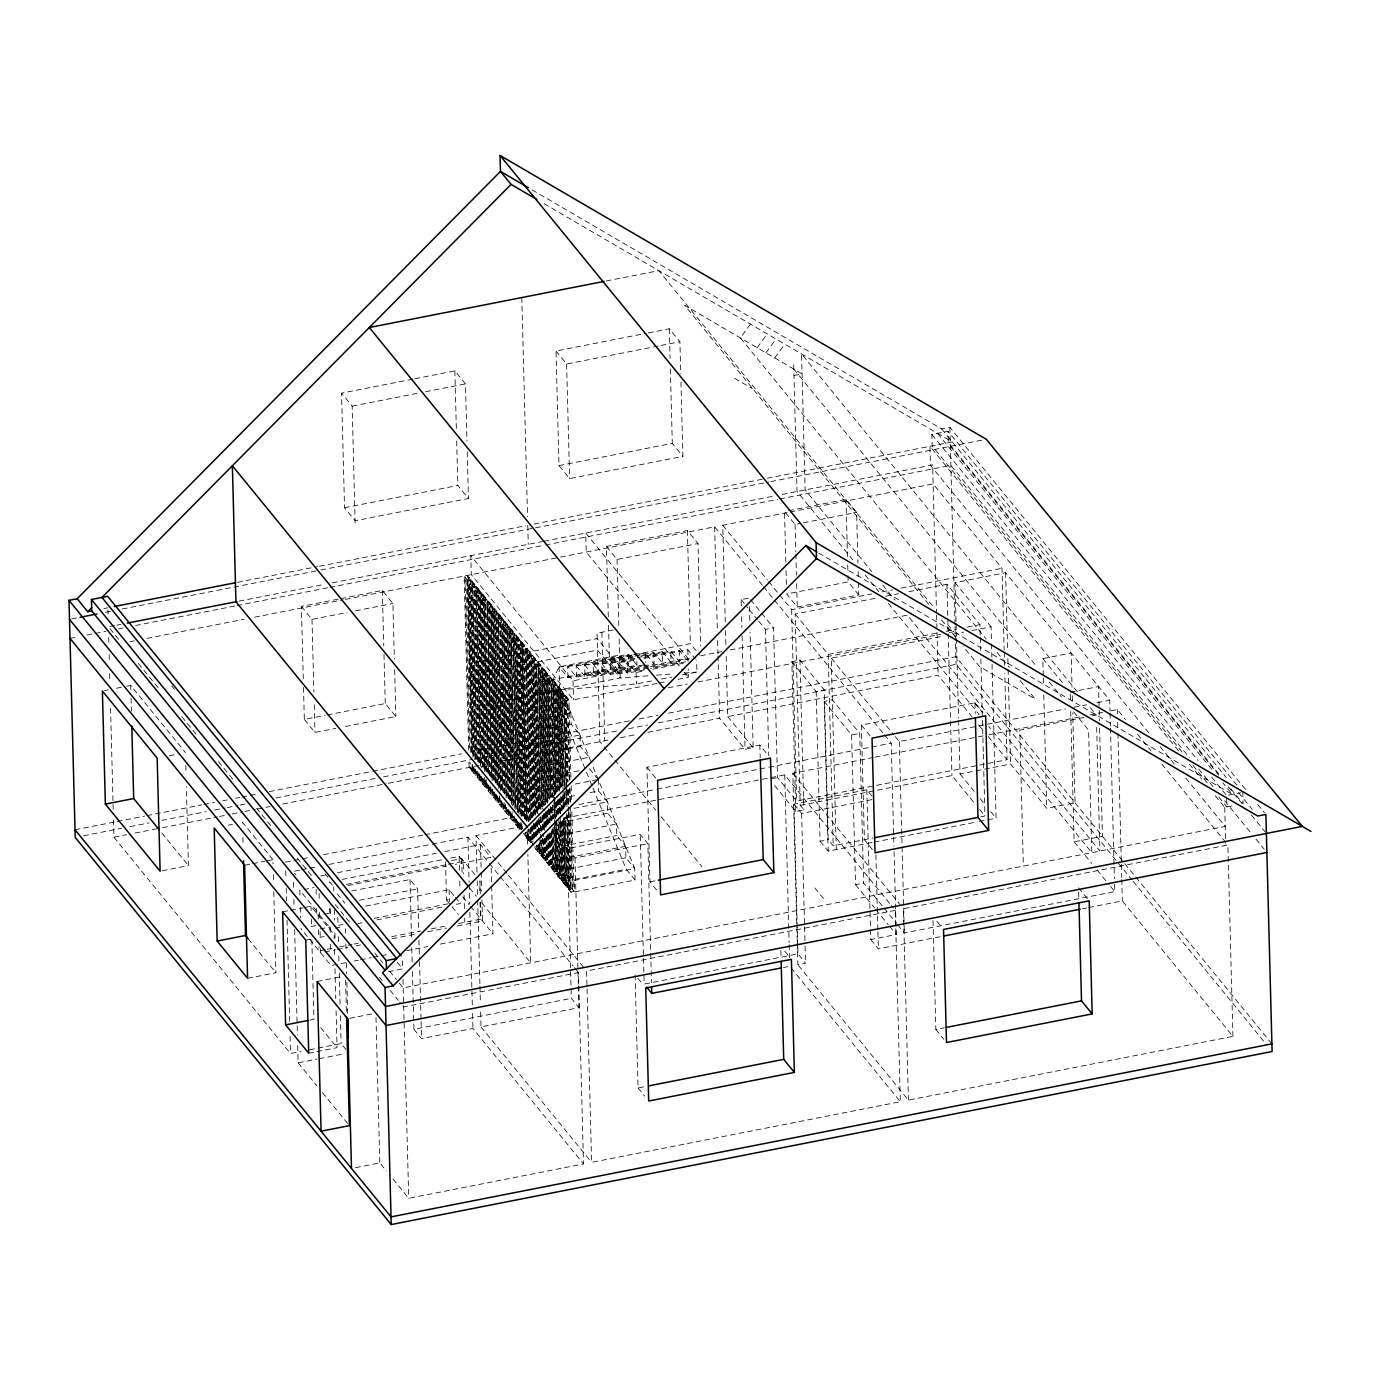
<?xml version="1.0" encoding="UTF-8"?>
<svg xmlns="http://www.w3.org/2000/svg" width="1380" height="1380" viewBox="0 0 1380 1380"><rect width="100%" height="100%" fill="white"/><g stroke="black" fill="none" stroke-linecap="round" stroke-linejoin="round"><path stroke-width="0.75" stroke-dasharray="5 3.75" d="M355.143 523.072L352.159 406.134L341.55 393.145L412.879 379.138M555.795 794.535L552.932 679.633L559.107 666.885L619.637 655.017L628.469 665.833L567.939 677.718L559.107 666.902L627.279 661.658L635.628 660.037M750.444 324.11L740.353 337.859L986.217 639.061M757.172 347.691L767.263 333.943M765.934 352.797L776.026 339.049M774.698 357.92L784.789 344.172M606.13 281.002L658.829 270.653L934.588 608.442M414.983 378.724L454.848 370.892L465.457 383.882L466.957 441.186M680.961 382.088L682.91 456.349L569.612 478.618L559.004 465.612L556.002 351.02L646.22 333.305M648.307 332.89L669.3 328.768L679.909 341.757L680.737 373.583M352.159 406.134L417.209 393.369M425.592 391.713L465.457 383.882M556.002 351.02L566.611 364.01L658.933 345.88M661.02 345.466L679.909 341.757M794 375.481L802.091 373.894L684.721 305.411L929.24 604.923M344.552 507.736L457.85 485.484L468.458 498.491L355.16 520.743L344.552 507.736L341.55 393.145M559.004 465.612L672.302 443.359L682.91 456.349M532.111 189.888L941.66 428.921L949.854 427.3L1245.45 789.412M1182.091 752.048L932.138 445.861L931.845 434.407L948.026 431.233L1237.36 785.668M103.88 608.58L107.933 607.786M237.532 582.326L317.452 566.611M319.556 566.214L525.659 525.711M534.06 524.072L765.038 478.688M767.142 478.274L952.269 441.911L542.461 202.739M71.605 618.947L77.953 617.705M105.415 612.323L110.228 611.375M122.303 608.994L318.763 570.406M320.867 569.992L768.695 482.017M770.799 481.603L986.321 439.271M114.747 625.554L108.434 626.796L119.301 640.113M116.8 625.157L121.078 624.312M239.051 601.145L324.007 584.447M332.407 582.809L542.633 541.512M543.927 541.253L773.783 496.093M782.236 494.437L932.639 464.888L936.52 612.927M70.001 638.388L78.453 636.732M86.888 635.076L93.236 633.834M95.341 633.42L105.915 631.333M118.576 628.849L122.803 628.021M135.482 625.537L234.755 606.027M236.877 605.613L327.698 587.759M329.82 587.345L543.168 545.445M545.273 545.031L777.63 499.388M779.752 498.974L950.855 465.353L1189.232 757.379M303.289 678.908L301.392 606.372L338.738 599.041M340.808 598.627L382.312 590.485L392.921 603.474L394.37 658.95M608.304 616.843L606.458 546.445L687.395 530.541L698.004 543.548L700.678 645.943M788.601 510.669L846.009 499.388L856.618 512.377L857.946 563.161M130.03 641.683L134.257 640.855M146.918 638.371L244.001 619.292M254.558 617.222L343.189 599.8M345.311 599.386L558.469 557.52M560.573 557.106L714.65 526.832L762.191 585.068M725.276 622.018L722.741 525.245L787.963 512.428M790.067 512.014L933.139 483.914L1002.035 568.318L1004.174 650.032M473.236 587.225L476.462 586.604L481.137 765.176M301.392 606.372L312.001 619.379L347.26 612.444M355.574 610.805L392.921 603.474M606.458 546.445L617.084 559.435L698.004 543.548M785.824 562.246L784.495 511.463L795.104 524.469L801.263 523.261M803.315 522.865L856.618 512.377M486.002 602.888L489.245 602.249L493.919 780.839M104.431 690.638L108.468 689.845M116.558 688.241L124.649 686.654M126.684 686.257L130.721 685.463L185.489 752.548M498.784 618.533L502.027 617.895L506.702 796.484M511.566 634.179L514.792 633.558L519.536 814.269M741.302 606.01L741.129 599.593L749.219 598.006M858.774 594.901L848.165 581.894L786.652 593.986L797.261 606.976L858.774 594.901L858.446 582.205M613.238 630.022L597.04 633.196L599.886 741.733L602.611 745.079M524.331 649.842L527.574 649.204L531.973 817.133M768.677 581.515L791.637 609.65L871.591 593.952M882.113 591.882L892.636 589.812M901.054 588.156L1002.035 568.318M774.663 785.6L795.76 811.457L803.867 809.853L800.21 805.385L795.191 614.014L877.387 597.868M885.822 596.212L898.466 593.728M908.989 591.658L946.922 584.206L979.938 624.64L980.214 635.386M956.03 621.328L955.029 582.619L1005.606 572.683L1109.727 700.229L1110.003 710.993M537.113 665.488L540.356 664.85L544.013 805.058M567.629 666.264L628.159 654.361L636.991 665.177L576.461 677.062L567.629 666.264L567.939 677.718M576.461 677.062L576.15 665.609L636.68 653.706M303.514 687.447L304.342 719.446L325.094 715.375M327.163 714.961L385.262 703.541L395.87 716.548L344 726.743M608.528 625.382L609.425 659.519L632.247 655.034M634.334 654.62L690.345 643.615L699.643 654.982M643.425 664.936L584.982 676.407L584.672 664.953L636.853 654.707M638.94 654.293L645.202 653.051L654.034 663.866L643.598 665.919M758.707 621.121L765.469 629.401L773.559 627.814L777.492 777.544L796.657 801.021L874.506 785.738M641.51 666.333L593.504 675.752L593.193 664.298L632.851 656.5M634.938 656.104L653.723 652.412L662.555 663.211L662.245 651.757L637.198 656.673M593.193 664.298L602.025 675.096L601.715 663.642L635.111 657.087M648.117 667.075L610.547 674.458L610.236 662.986L635.283 658.07M637.37 657.656L670.766 651.101L679.598 661.9L650.377 667.644M648.289 668.058L619.068 673.802L618.758 662.331L635.456 659.053M643.805 657.415L679.288 650.446L688.12 661.261L650.549 668.627M643.977 658.398L687.809 649.79L695.382 659.053M169.292 755.723L175.364 754.532M549.895 681.134L553.121 680.513L556.071 793M657.087 683.428L573.511 699.85L471.305 574.632L470.804 555.623L573.028 680.823L641.976 667.282M644.063 666.868L687.93 658.243L585.724 533.042L586.224 552.069L682.979 670.594M700.609 655.759L721.74 651.602M730.193 649.946L907.333 615.152L1099.895 851.029L1096.617 725.673M552.932 684.86L556.175 684.239L558.934 789.602M304.342 719.446L314.951 732.435L335.702 728.364M650.204 666.661L690.587 658.657M618.758 662.331L627.59 673.147L648.462 669.041M627.59 673.147L627.279 661.693L636.111 672.491L644.46 670.852M652.809 669.214L684.118 663.056M559.814 688.706L556.589 689.345L559.228 790.395M538.925 815.804L492.712 702.989L492.401 691.535L619.948 666.471L597.195 638.595L469.649 663.659L501.233 702.334L561.764 690.448L591.399 762.795M562.057 696.038L565.3 695.417L567.542 781.425M562.661 696.797L565.904 696.158L568.129 781.011M559.711 689.827L636.404 683.945L653.102 680.668M661.451 679.029L671.888 676.976M682.324 674.923L696.934 672.06L696.641 660.606M468.665 750.22L464.111 576.047L565.714 700.523L568.94 699.884L570.975 777.285M501.233 702.334L501.527 713.805L562.057 701.903L570.889 712.718L571.182 724.172L579.997 734.988L580.307 746.442L589.122 757.241L528.592 769.143L519.777 758.327L580.307 746.442M659.174 683.014L665.453 681.789M677.977 679.322L688.43 677.269L688.206 668.817M795.191 614.014L828.207 654.448L937.796 632.92M946.214 631.264L956.754 629.194M967.294 627.124L979.938 624.64M795.76 811.457L791.844 661.71L799.934 660.123L824.274 689.931L828.19 839.678L833.21 845.819L873.264 837.953M668.317 687.792L687.326 684.049M697.9 681.979L940.919 634.231M949.371 632.575L953.597 631.747L946.801 623.415M836.263 849.545L831.243 658.174L942.695 636.266M953.218 634.214L963.74 632.144M972.141 630.488L991.064 626.779L991.461 641.821M570.889 712.718L510.341 724.604L501.527 713.805M571.182 724.172L510.652 736.058L519.466 746.873L579.997 734.988M75.003 829.777L115.144 821.894M117.248 821.48L144.71 816.08M146.815 815.666L201.756 804.868M203.861 804.454L214.418 802.384M222.87 800.728L227.096 799.9M235.549 798.227L239.775 797.399M241.88 796.985L248.228 795.743M250.332 795.329L258.785 793.673M269.341 791.602L370.737 771.679M372.841 771.265L461.575 753.825M470.011 752.169L630.557 720.636M639.009 718.98L658.019 715.237M668.576 713.167L955.857 656.725L1124.148 862.862M791.844 661.71L816.184 691.518L824.274 689.931M83.645 835.745L121.682 828.276M130.117 826.62L149.143 822.894M161.805 820.393L206.172 811.682M214.625 810.025L225.181 807.956M227.286 807.542L237.86 805.454M239.965 805.04L246.313 803.798M275.879 797.985L375.153 778.493M383.606 776.819L472.322 759.397M474.444 758.983L620.189 730.348M628.642 728.692L647.651 724.948M658.226 722.879L956.064 664.366L1131.79 879.629M113.488 819.996L113.936 837.212L126.598 834.71M135.05 833.054L160.373 828.086M162.478 827.672L217.35 816.891M219.472 816.477L230.012 814.407M232.133 813.993L242.673 811.906M244.795 811.492L255.352 809.422M257.456 809.008L263.787 807.766M265.892 807.352L270.118 806.524M282.779 804.04L386.193 783.719M388.298 783.305L609.908 739.766M620.465 737.696L637.353 734.384M647.893 732.314L719.653 718.221L745.062 749.323L753.152 747.736L750.116 632.23M726.173 656.414L727.743 716.617L938.141 675.286L971.917 716.668M473.271 767.918L470.028 768.557L469.856 762.105M474.185 769.022L470.942 769.661L470.77 763.209M872.005 842.525L828.173 851.132L824.24 701.402L832.33 699.798L859.723 733.349L863.639 883.079L882.631 906.349M1043.28 675.7L1042.832 658.588L1071.156 653.016L1072.053 687.24M471.857 770.782L475.082 770.144M473.685 773.024L476.911 772.386M475.496 775.25L478.739 774.629M228.356 825.206L232.409 824.395M477.325 777.492L480.568 776.854M479.153 779.735L482.396 779.096M480.982 781.96L484.207 781.322M484.415 777.406L484.518 781.701L481.275 782.339L481.051 773.732M482.81 784.202L486.036 783.564M486.226 779.631L486.347 783.943L483.104 784.565L482.879 775.974M484.622 786.428L487.865 785.807M486.45 788.67L489.693 788.032M578.996 770.764L528.885 780.597L537.717 791.395L560.677 786.893M488.279 790.913L491.522 790.274M490.107 793.138L493.35 792.5M491.936 795.38L495.161 794.742M656.587 889.979L649.946 881.837L646.944 767.245L759.828 745.062L767.815 754.843M872.367 849.494L864.38 839.713L861.379 725.104L975.005 702.8L982.991 712.58M493.747 797.623L496.99 796.985M575.288 784.03L596.16 779.924M495.575 799.848L498.818 799.21M497.542 796.001L497.714 802.453L500.94 801.832L499.733 800.331L496.49 800.969L496.317 794.518M497.404 802.091L500.647 801.452M499.232 804.316L502.475 803.695M824.24 701.402L851.615 734.936L859.723 733.349M1070.207 692.122L1098.532 686.567L1099.429 720.791M162.15 870.78L188.439 865.605L186.369 786.686M501.061 806.558L504.286 805.92M502.889 808.801L506.115 808.163M548.447 800.814L538.01 802.867L544.324 810.577M560.97 798.347L575.581 795.484M590.192 792.62L598.541 790.964L607.373 801.78L607.666 813.234L616.498 824.05L616.791 835.504L625.606 846.32L625.916 857.774L634.731 868.572L635.042 880.043L571.268 892.567L534.819 847.924L538.062 847.286L539.269 848.769L536.044 849.407M504.7 811.026L507.943 810.388M506.529 813.269L509.772 812.63M244.622 865.243L250.694 864.053M252.713 863.656L264.856 861.275M266.875 860.879L272.947 859.688L273.05 863.949M508.358 815.494L511.601 814.873M285.522 862.155L291.853 860.896M293.957 860.482L300.288 859.24M302.41 858.826L310.845 857.17M323.507 854.686L422.711 835.193M424.816 834.779L513.412 817.098M521.899 815.718L536.665 812.803M549.326 810.319L566.214 807.007M578.875 804.523L654.862 789.602M656.966 789.17L766.711 767.625M768.832 767.211L891.239 743.164L893.93 846.371M895.241 736.558L899.329 741.56L1065.55 708.923M1073.968 707.267L1086.578 704.783M1097.1 702.713L1109.727 700.229M512.014 819.979L515.24 819.341M561.453 810.802L546.842 813.665L547.136 825.136M573.977 808.335L607.373 801.78M513.826 822.204L517.069 821.566M515.654 824.447L518.897 823.808M517.483 826.689L520.726 826.051M520.916 822.118L521.019 826.413L517.793 827.051L517.621 820.6M299.443 870.228L293.129 871.47L295.82 874.765M301.547 869.814L307.861 868.572M309.965 868.158L318.401 866.502M328.923 864.432L430.008 844.577M432.113 844.163L467.923 837.125L488.141 861.914M476.963 872.091L476.014 835.538L522.537 826.396M535.216 823.912L552.138 820.582M564.817 818.099L784.737 774.887L889.928 903.745M797.226 941.022L792.827 773.3L872.902 757.568M875.006 757.154L976.16 737.282M978.265 736.868L986.683 735.212M988.805 734.798L1081.506 716.582M1089.941 714.926L1102.585 712.442M1111.021 710.786L1117.334 709.544L1125.425 719.463M771.42 778.751L777.492 777.544M1083.921 717.479L1019.803 730.089L1023.356 866.071M1092.201 715.858L1096.341 715.047L1088.182 705.059M519.311 828.914L522.537 828.276L521.64 827.172L518.397 827.793L518.225 821.341M522.848 828.656L519.605 829.294L519.449 822.842M559.659 822.67L607.666 813.234M523.261 833.761L526.194 832.761M524.78 835.625L528.023 834.986M320.729 875.972L327.043 874.73M337.548 872.678L436.339 853.271M444.757 851.615L480.482 844.595L490.918 857.377L455.176 864.398M525.09 836.004L528.333 835.366L528.161 828.914M526.608 837.867L529.851 837.229M529.92 829L530.144 837.591L526.918 838.229L526.746 831.778M527.522 838.971L530.765 838.35L531.973 839.834L528.747 840.472L528.454 829.725M528.437 840.092L531.68 839.454M552.173 831.312L555.968 835.935L616.498 824.05M342.154 879.405L442.393 859.706M450.76 858.067L459.109 856.428L463.18 861.413L463.507 873.799M530.265 842.335L533.491 841.697M303.911 889.565L314.019 887.582M451.588 860.551L461.714 858.567L476.048 876.145M534.215 847.182L537.458 846.544L536.234 845.043M346.242 884.39L446.482 864.691M448.569 864.294L463.18 861.413M347.984 885.46L446.775 866.054M535.733 849.045L538.976 848.407M537.7 845.198L537.872 851.65L541.098 851.011L539.891 849.528L536.648 850.166L536.544 845.854M537.562 851.27L540.805 850.632M555.968 835.935L556.261 847.389L616.791 835.504M876.611 785.324L1007.055 759.69L1004.795 673.682M539.39 853.513L542.616 852.875M351.762 890.98L410.015 879.543L417.623 888.858L418.744 931.638M542.53 838.195L542.927 853.254L539.684 853.892L539.408 843.128M480.637 1011.868L481.016 1026.91L578.945 1007.676L571.337 998.361L567.422 848.614L640.251 834.314L647.858 843.629L651.498 982.681M797.692 945.3L794 804.109L866.83 789.809L873.178 797.571M541.115 841.076L541.512 856.118L544.755 855.479L543.53 853.996L540.305 854.634L539.787 835.28M541.219 855.755L544.445 855.117M800.21 805.385L951.941 775.577L974.384 803.074M958.617 720.239L960.031 773.99L1010.609 764.054L1046.747 808.318L1075.072 802.763L1072.726 712.925M542.84 839.005L543.341 858.36L546.584 857.722L545.359 856.238L542.116 856.859L541.667 839.661M543.03 857.981L546.273 857.342M544.6 839.092L545.169 860.585L548.395 859.964L547.187 858.464L543.944 859.102L543.272 833.296M282.641 911.818L288.713 910.628M290.731 910.231L302.876 907.85M304.894 907.453L310.966 906.263L334.081 934.588L334.202 938.849M544.859 860.223L548.101 859.585M546.308 837.022L546.998 862.828L550.223 862.19L549.016 860.706L545.773 861.344L545.152 837.677M625.606 846.32L565.076 858.205L556.261 847.389M546.687 862.448L549.93 861.827M359.352 900.312L417.623 888.858M567.422 848.614L575.029 857.946L647.858 843.629M794 804.109L801.608 813.424L874.437 799.124M548.033 834.952L548.809 865.07L552.052 864.432L550.844 862.931L547.601 863.57L546.86 835.625M548.516 864.691L551.741 864.053M549.74 832.899L550.637 867.295L553.88 866.657L552.656 865.174L549.43 865.812L548.585 833.555M550.344 866.933L553.57 866.295M552.155 869.159L555.398 868.52M323.8 914.336L332.149 912.698M365.562 906.125L449.104 889.721L454.089 895.844M554.57 825.895L555.709 868.9L552.466 869.538L551.448 830.829M553.173 828.759L554.294 871.781L557.537 871.142L556.312 869.642L553.07 870.28L552 829.432M553.984 871.401L557.227 870.763M625.916 857.774L565.386 869.659L574.201 880.475L574.511 891.928L565.438 880.82L563.816 818.995M554.76 822.394L556.123 874.006L559.349 873.368L558.141 871.884L554.898 872.522L553.725 827.362M555.812 873.644L559.055 873.005M556.485 820.341L557.951 876.248L561.177 875.61L559.97 874.109L556.727 874.748L555.312 820.997M557.641 875.869L560.884 875.231M558.365 824.723L559.763 878.474L563.005 877.835L561.781 876.352L558.555 876.99L557.192 825.378M310.983 926.584L317.038 925.376M445.516 861.741L446.516 899.95L450.57 899.156M559.469 878.111L562.695 877.473M560.073 822.653L561.591 880.716L564.834 880.078L563.609 878.594L560.384 879.233L558.797 819.013M561.281 880.337L564.524 879.716M319.988 928.981L330.424 926.929M338.773 925.29L342.964 924.479M374.291 918.321L449.466 903.555M565.438 880.82L562.195 881.458L560.504 816.96M635.042 880.043L626.21 869.227L565.679 881.13L547.032 835.607M563.109 882.579L566.352 881.941M574.201 880.475L634.731 868.572L592.158 764.641M335.03 928.102L343.396 926.463M358.007 923.582L362.181 922.772M376.809 919.891L443.636 906.764M456.159 904.314L460.334 903.486L460.23 899.415M567.266 883.062L564.023 883.7L562.333 819.185M564.938 884.822L568.181 884.183M566.766 887.047L570.009 886.409M305.756 940.142L311.828 938.952M319.919 937.365L323.972 936.572M568.595 889.289L571.82 888.651M816.184 691.518L820.1 841.265L828.19 839.678M649.946 881.837L656.225 880.595M980.731 816.839L984.941 816.011L983.319 753.653M325.18 949.733L319.108 950.923L319.004 946.68M327.198 949.337L335.305 947.75M339.48 946.922L352.004 944.455M354.091 944.058L358.265 943.23M391.679 936.658L420.917 930.913M431.371 928.878L448.069 925.583M458.505 923.531L480.964 919.132L480.516 902.158M874.109 842.111L977.161 821.876M979.265 821.462L996.084 818.15L991.909 659.019M324.835 951.959L335.34 949.889M337.445 949.475L347.967 947.422M356.368 945.766L360.577 944.938M392.093 938.745L415.225 934.208M427.835 931.724L446.741 928.016M457.263 925.946L482.483 920.995L481.93 899.777M247.572 978.317L275.897 972.745L273.775 891.687M345.776 962.671L331.062 965.569L300.857 928.567M354.194 961.032L358.386 960.204M360.49 959.79L371.013 957.72M373.1 957.306L379.414 956.064M381.518 955.65L389.919 954.011M406.738 950.699L427.748 946.577M440.375 944.092L492.919 933.777L491.642 884.96M1228.51 795.139L1240.689 792.741M317.159 981.456L341.429 976.695M388.539 971.658L402.701 968.881L402.408 957.409M1215.228 795.743L1224.733 807.386L1232.978 805.765M851.615 734.936L855.548 884.684L863.639 883.079M1070.708 711.373L1074.123 841.869L1102.447 836.297L1099.481 722.93M309.879 1020.131L313.933 1019.337L311.811 938.262M392.955 1178.986L408.721 1198.306L583.516 1163.961L578.496 972.59L403.702 1006.917L399.665 1001.966M895.31 910.352L586.586 971.003L591.606 1162.374L900.329 1101.723L895.31 910.352L891.273 905.384M349.589 1018.319L371.841 1013.955M113.936 837.212L290.524 1053.527L301.064 1051.457M309.5 1049.801L341.102 1043.591L347.45 1051.353M412.43 971.52L413.948 1029.29L571.337 998.361M797.278 943.178L797.847 964.672L805.523 963.171L797.916 953.856L644.167 984.061L640.251 834.314M866.83 789.809L870.763 939.538L896.241 934.536L893.999 848.528M897.552 924.635L904.331 932.949L1114.747 891.618L1114.454 880.854M308.723 1053.216L314.795 1052.026M316.814 1051.629L337.048 1047.644L336.047 1009.246M297.683 1045.643L298.132 1062.841L317.107 1059.116M319.211 1058.702L344.5 1053.734M413.948 1029.29L421.538 1038.605L472.926 1028.497L583.516 1163.961M783.478 967.501L787.652 966.673M870.763 939.538L878.353 948.853L941.453 936.468M1082.386 908.782L1086.595 907.954M1088.699 907.54L1122.337 900.933L1232.927 1036.38L908.42 1100.136L797.847 964.672M635.093 974.901L638.06 1087.975L644.391 1086.733M933.001 920.667L935.847 1029.48L944.299 1027.807M355.54 1167.67L379.811 1162.891L386.383 1170.947M647.945 675.821L620.241 677.942L492.712 702.989L469.959 675.113L597.488 650.066L620.241 677.942L619.085 636.249M656.466 675.165L673.509 673.854M684.152 673.043L696.934 672.06M734.678 378.31L752.204 388.556M818.771 553.052L1232.288 794.397L1222.766 782.736M1257.715 804.437L1264.528 812.768M941.66 428.921L1226.337 777.63M1238.602 792.672L1252.247 809.37M1218.644 773.835L948.319 442.687L948.026 431.233M1230.874 788.808L1243.104 803.781L1242.794 792.327M950.354 446.327L1218.713 775.06M1228.235 786.738L1241.862 803.436M1251.401 815.114L1265.029 831.795M937.503 433.303L1211.899 769.436M931.845 434.407L1198.082 760.553M1211.675 777.199L1226.613 795.501M1198.772 769.057L1215.124 789.084M1224.647 800.762L1250.539 832.468M1255.99 839.144L1264.166 849.149M1192.958 765.365L1207.897 783.668M1218.764 796.985L1226.924 806.955L1226.665 797.416M1178.537 750.823L929.965 446.292L930.448 465.319L1149.16 733.229M1189.405 764.123L1201.635 779.096M1160.028 746.545L1176.329 766.504M1185.834 778.165L1225.233 826.413L403.202 987.89L397.768 981.249M1137.569 734.332L1151.041 750.858M1161.839 764.072L1225.216 841.714M1077.314 691.76L801.556 353.953L805.127 489.935L871.901 571.751M1042.832 658.588L1062.393 682.548M793.828 369.081L1036.984 666.937M1049.197 681.91L1061.427 696.9M1073.657 711.873L1088.596 730.175L1091.804 852.633L988.753 726.38M955.029 582.619L991.064 626.779M997.085 652.361L1009.315 667.351M1020.182 680.65L1035.121 698.97L979.507 666.505L963.206 646.53M941.471 619.913L955.046 636.542M1124.769 863.656L1271.894 1043.867M1133.152 881.303L1266.65 1044.833M882.803 585.103L895.068 600.127M974.677 702.851L982.663 712.632M852.909 559.97L797.036 491.522L793.673 363.113M865.174 575.011L878.801 591.692M888.341 603.388L979.248 714.754M978.679 724.948L982.733 729.899M988.132 736.523L1007.055 759.69M1074.123 841.869L1091.735 863.414M1097.135 870.056L1109.33 884.977M1110.676 886.633L1114.747 891.618M1078.556 887.788L1087.871 899.208M960.031 773.99L974.711 791.982M980.059 798.52L985.406 805.075M990.737 811.613L996.084 818.15M979.662 809.543L984.941 816.011M722.741 525.245L767.315 579.859M831.243 658.174L893.878 734.902M763.554 586.741L773.059 598.385M774.404 600.059L883.079 733.177M884.442 734.833L891.239 743.164M861.379 725.104L870.694 736.523M750.582 599.662L773.559 627.814M741.129 599.593L747.891 607.873M749.254 609.529L757.361 619.465M936.882 921.288L942.212 927.809M792.827 773.3L900.709 905.452M727.743 716.617L753.152 747.736M883.994 908.023L896.189 922.978M684.342 672.267L688.43 677.269M820.1 841.265L828.173 851.132M855.548 884.684L874.541 907.937M875.886 909.61L888.099 924.566M889.462 926.222L896.241 934.536M662.245 651.757L671.077 662.555L670.766 651.101M935.847 1029.48L943.834 1039.261M814.804 887.927L825.464 900.967M609.425 659.519L620.034 672.509M610.236 662.986L619.068 673.802M601.715 663.642L610.547 674.458M584.672 664.953L593.504 675.752M576.15 665.609L584.982 676.407M646.944 767.245L656.259 778.648M784.754 951.182L790.067 957.703M791.102 967.915L900.329 1101.723M552.932 679.616L561.764 690.448L564.368 784.202M568.94 699.884L467.337 575.426L472.012 753.998M603.974 746.753L613.514 758.431M614.876 760.087L655.724 810.146M661.175 816.822L702.041 866.882M589.433 768.712L596.988 777.975M472.357 766.797L475.393 770.523L472.15 771.161L471.995 764.71M484.518 781.701L483.311 780.218L480.068 780.839L479.895 774.387M486.347 783.943L485.122 782.443L481.896 783.081L481.724 776.63M521.019 826.413L519.812 824.93L516.568 825.568L516.396 819.116M528.333 835.366L527.108 833.865L523.865 834.503L531.179 843.456L530.783 828.397M530.144 837.591L528.937 836.108L525.694 836.746L525.59 832.451M542.927 853.254L541.719 851.753L538.476 852.392L538.252 843.801M555.709 868.9L554.484 867.416L551.258 868.037L550.292 831.485M637.75 978.161L643.08 984.682M476.014 835.538L507.029 873.523M508.375 875.179L583.895 967.691M489.503 863.552L498.939 875.127M500.284 876.766L573.097 965.983M574.46 967.622L578.496 972.59M638.06 1087.975L644.702 1096.134M469.58 887.961L476.376 896.293M481.81 902.951L530.714 962.843L527.867 854.479M462.714 896.776L469.234 904.745M470.528 906.349L492.919 933.777M455.348 897.362L460.334 903.486M446.516 899.95L458.402 914.491M481.016 1026.91L591.606 1162.374M171.775 685.981L174.501 689.31M325.283 874.023L327.991 877.352M397.268 962.222L402.701 968.881M332.339 885.184L329.63 881.855L329.734 885.977M337.186 893.843L344.793 903.158M138.311 663.418L158.7 688.379M181.78 716.668L196.719 734.971M218.454 761.588L234.755 781.563M256.49 808.18L272.791 828.155M297.252 858.101L312.19 876.404M335.288 904.694L350.227 922.996M374.687 952.959L382.829 962.947M389.626 971.261L396.405 979.576M379.431 977.195L382.122 980.49M390.212 990.409L398.303 1000.31M319.625 915.164L330.855 928.913M272.947 859.688L242.518 822.411L242.638 826.689M161.736 832.899L188.439 865.605M248.124 938.728L275.897 972.745M320.729 1027.669L337.048 1047.644M298.132 1062.841L317.021 1085.974M322.42 1092.581L349.399 1125.631M553.242 691.104L585.672 770.264M586.483 772.248L592.158 786.1M592.969 788.084L626.21 869.227M539.735 817.788L546.221 833.624M759.828 745.062L760.207 757.793M1232.927 1036.38L1227.907 845.009L903.4 908.765L908.42 1100.136M1224.733 807.386L1225.664 843.318M1117.334 709.544L1117.455 713.857M1117.679 722.447L1117.903 731.055M1117.955 733.211L1121.733 877.283M1121.785 879.422L1122.337 900.933M1110.072 713.132L1110.4 726.035M1110.469 728.192L1114.402 878.715M1078.66 892.049L1078.884 900.588M1072.277 695.813L1072.502 704.369M1070.259 694.261L1070.483 702.817M1043.332 677.839L1043.556 686.395M1043.78 694.951L1046.747 808.318M1005.606 572.683L1007.624 650.084M1007.849 658.691L1008.073 667.299M1008.125 669.438L1010.609 764.054M1004.243 652.188L1004.571 665.074M991.513 643.977L991.858 656.88M980.266 637.543L980.611 650.446M980.835 659.036L983.25 751.496M975.005 702.8L975.281 713.408M956.099 623.467L956.426 636.37M956.478 638.526L958.565 718.083M949.854 427.3L955.012 624.485M955.081 626.624L955.477 641.683M955.529 643.822L956.064 664.366M946.922 584.206L947.767 616.463M947.836 618.602L948.163 631.505M948.233 633.661L951.941 775.577M936.572 615.083L936.968 630.143M937.02 632.282L938.141 675.286M899.329 741.56L902.037 844.784M902.089 846.941L904.331 932.949M875.903 854.738L877.852 929.602M877.904 931.741L878.353 948.853M858.153 571.63L858.377 580.083M846.009 499.388L847.493 556.519M847.717 564.972L847.941 573.442M847.993 575.546L848.165 581.894M828.207 654.448L833.21 845.819M799.934 660.123L803.867 809.853M795.104 524.469L795.829 551.966M795.88 554.087L796.433 575.236M796.657 583.706L797.261 606.976M801.608 813.424L804.523 924.669M804.575 926.808L805.023 943.92M805.075 946.059L805.523 963.171M791.637 609.65L796.657 801.021M797.761 947.439L797.916 953.856M786.048 570.716L786.548 589.743M784.737 774.887L789.136 942.609M789.188 944.765L789.515 957.668M780.873 950.561L781.097 959.083M765.469 629.401L768.781 755.619M749.443 606.562L749.84 621.535M741.577 616.705L741.871 627.4M742.095 635.956L745.062 749.323M725.5 630.608L725.897 645.668M714.65 526.832L717.341 630.056M717.635 640.803L717.962 653.706M718.014 655.862L719.653 718.221M687.395 530.541L690.345 643.615M687.809 649.79L688.12 661.261M679.288 650.446L679.598 661.9M669.3 328.768L670.076 358.472M670.352 369.081L672.302 443.359M653.723 652.412L654.034 663.866M645.202 653.051L645.461 662.607M636.887 661.348L636.991 665.177M636.111 672.491L636.404 683.945M628.159 654.361L628.469 665.833M617.084 559.435L618.809 625.571M601.904 632.247L604.75 740.784M598.247 779.51L598.541 790.964M566.611 364.01L569.612 478.618M573.028 680.823L573.511 699.85M575.029 857.946L578.323 984.147M578.375 986.286L578.945 1007.676M571.199 785.893L571.648 803.091M571.872 811.699L573.959 891.256L570.716 891.894L568.629 812.337M569.871 780.097L567.732 698.384L564.489 699.022L566.801 787.187M570.095 788.705L570.492 803.764M570.544 805.903L572.735 889.772L569.509 890.41L567.525 815.149M569.267 779.355L567.111 697.642L563.885 698.28L566.076 782.15M569.491 787.963L569.871 803.005M570.113 811.613L572.131 889.031L568.888 889.652L566.921 814.407M568.353 789.498L568.905 810.784M568.957 812.906L570.906 887.53L567.68 888.168L565.541 816.96M565.714 700.523L567.853 782.236M568.077 790.826L568.577 810.181M567.766 790.016L568.284 809.37M568.336 811.526L570.302 886.788L567.077 887.426L565.265 818.616M566.852 789.343L567.301 806.541M566.404 783.012L564.075 693.916L560.832 694.554L563.212 784.875M566.473 785.134L567.025 806.403M567.249 814.942L569.095 885.305L565.852 885.926L564.058 817.115M566.3 790.74L566.697 805.799M565.955 787.79L563.471 693.174L560.228 693.812L562.591 784.116M566.007 789.947L566.404 804.989M566.628 813.596L568.474 884.545L565.248 885.184L563.506 818.53M564.8 789.257L562.246 691.691L559.021 692.312L561.488 786.928M564.869 791.378L565.541 806.455M564.593 792.81L564.989 807.869M564.127 785.548L561.643 690.932L558.4 691.57L560.884 786.186M564.351 794.156L564.679 807.059M564.972 817.805L566.663 882.32L563.42 882.959L561.781 820.6M563.489 795.622L563.834 808.525M563.04 789.153L560.435 689.448L557.192 690.086L559.78 788.998M563.092 791.275L563.54 808.335M562.885 794.88L563.264 809.922M559.107 666.902L562.35 785.462M562.626 796.226L562.971 809.111M563.247 819.875L564.834 880.078M561.781 797.692L562.109 810.595M561.212 786.911L558.607 687.206L555.364 687.844L558.072 791.068M561.488 797.571L561.832 810.37M562.109 821.031L563.609 878.594M561.16 796.933L561.505 809.836M560.642 787.532L557.986 686.464L554.76 687.102L557.52 792.465M560.866 796.139L561.263 811.181M561.539 821.928L563.005 877.835M560.056 799.745L560.452 814.804M559.556 791.068L556.778 684.98L553.535 685.619L556.347 793.12M559.78 799.607L560.177 814.528M560.401 823.049L561.781 876.352M559.452 799.003L559.849 814.062M559.159 798.192L559.538 813.251M559.78 821.842L561.177 875.61M558.296 799.658L558.745 816.874M557.779 790.964L554.95 682.738L551.707 683.376L554.639 795.191M558.003 799.503L558.452 816.546M558.676 825.085L559.97 874.109M557.744 801.073L558.141 816.115M557.21 791.654L554.346 681.996L551.103 682.634L554.036 794.449M557.434 800.262L557.831 815.321M558.055 823.912L559.349 873.368M556.589 801.728L556.968 816.788M556.295 801.521L556.744 818.582M556.795 820.721L558.141 871.884M556.036 803.125L556.416 818.185M552.518 679.754L555.502 793.724M555.726 802.332L556.226 821.687M556.295 823.826L557.537 871.142M554.691 797.347L555.26 818.84M554.363 795.018L551.293 678.27L548.067 678.908L551.155 797.174M554.415 797.157L554.967 818.478M555.191 827L556.312 869.642M554.26 803.039L554.708 820.255M553.898 800.09L550.689 677.528L547.463 678.167L550.551 796.433M553.966 802.246L554.519 823.739M552.932 797.261L549.482 676.028L546.239 676.666L549.447 799.244M552.863 805.575L553.501 818.754M549.275 680.392L552.328 796.519M552.552 805.109L552.949 820.168M552.069 797.847L548.861 675.286L545.635 675.924L548.843 798.485M552.311 806.455L552.638 819.358M552.863 827.966L553.88 866.657M551.448 807.921L551.776 820.824M550.879 796.95L547.653 673.802L544.41 674.441L547.739 801.297M551.155 807.611L551.482 820.393M551.776 831.053L552.656 865.174M550.827 807.179L551.172 820.082M550.309 797.761L547.049 673.043L543.806 673.682L547.187 802.712M550.534 806.369L550.931 821.428M551.207 832.175L552.052 864.432M549.723 809.991L550.068 822.894M549.154 798.968L545.825 671.56L542.582 672.198L546.032 803.367M549.447 809.629L549.775 822.428M550.051 833.089L550.844 862.931M549.119 809.249L549.464 822.152M548.533 797.692L545.221 670.818L541.978 671.456L545.48 804.764M548.826 808.439L549.223 823.481M549.499 834.245L550.223 862.19M547.964 809.905L548.36 824.947M547.498 803.143L543.996 669.317L540.77 669.956L544.307 805.437M547.722 811.664L548.067 824.464M548.343 835.124L549.016 860.706M547.411 811.302L547.739 824.205M546.877 801.901L543.392 668.576L540.149 669.214L543.703 804.678M547.101 810.491L547.498 825.551M547.722 834.158L548.395 859.964M546.256 811.975L546.635 827.017M545.738 803.039L542.168 667.092L538.942 667.73L542.599 807.49M545.962 811.561L546.411 828.621M546.635 837.143L547.187 858.464M545.704 813.372L546.083 828.431M545.169 803.971L541.564 666.35L538.338 666.971L541.995 806.748M545.393 812.561L545.79 827.62M546.014 836.211L546.584 857.722M544.531 814.028L544.928 829.087M544.238 813.596L544.686 830.639M544.91 839.178L545.359 856.238M543.927 813.286L544.375 830.484M543.461 806.024L539.735 664.108L536.51 664.746L540.27 808.818M543.686 814.631L544.082 829.673M544.307 838.281L544.755 855.479M542.823 816.098L543.22 831.139M542.306 807.093L538.528 662.624L535.285 663.245L539.114 809.474M542.53 815.615L542.927 830.536M543.151 839.075L543.53 853.996M542.219 815.356L542.616 830.398M537.924 661.865L541.736 808.094M541.978 816.701L542.478 836.039M540.891 809.56L536.699 660.382L533.456 661.02L537.407 811.543M540.822 817.65L541.616 837.505M540.494 817.409L540.891 832.468M539.977 808.007L536.096 659.64L532.852 660.278L536.855 812.941M540.201 816.615L540.77 838.109M540.822 840.265L541.098 851.011M539.39 820.22L539.735 833.123M538.821 809.008L534.871 658.139L531.645 658.778L535.699 813.596M539.097 819.668L539.442 832.468M539.718 843.128L539.891 849.528M534.681 662.504L538.511 808.732M538.786 819.479L539.132 832.382M538.269 810.077L534.267 657.398L531.024 658.036L535.147 815.011M538.493 818.668L538.89 833.727M539.166 844.474L539.269 848.769M537.631 820.134L538.028 835.193M537.165 813.182L533.042 655.914L529.817 656.552L533.974 815.666M537.389 821.704L537.717 834.486M537.079 821.548L537.407 834.452M536.544 812.13L532.439 655.172L529.195 655.793L533.37 814.925M536.768 820.738L537.165 835.797M535.923 822.204L536.303 837.263M521.795 297.562L527.539 516.707M527.764 525.297L528.264 544.324M535.457 815.201L531.231 653.672L527.988 654.31L532.266 817.736M535.682 823.722L536.009 836.522M535.371 823.601L535.699 836.504M534.836 814.2L530.61 652.93L527.384 653.568L531.662 816.995M535.061 822.808L535.406 835.711M534.198 824.274L534.595 839.316M533.681 815.097L529.403 651.429L526.159 652.067L530.558 819.789M533.905 823.619L534.353 840.679M533.594 823.532L534.043 840.731M533.129 816.27L528.782 650.687L525.556 651.326L529.937 819.047M533.353 824.861L533.801 842.076M532.49 826.327L532.991 845.681M532.197 825.654L532.577 840.575L529.351 841.214L528.764 829.708M531.886 825.585L532.387 844.94M531.421 818.323L526.97 648.462L523.727 649.1L528.23 821.117M531.645 826.931L531.973 839.834M530.265 819.151L525.745 646.961L522.502 647.6L527.074 821.773M530.472 827.69L530.765 838.35M530.161 827.655L530.558 842.697M529.696 820.393L525.142 646.22L521.899 646.858L526.47 821.031M528.833 821.859L523.917 644.736L520.691 645.374L525.245 819.548M527.936 820.307L523.313 643.977L520.07 644.615L524.641 818.789M527.298 830.38L527.643 845.992M526.781 821.083L522.106 642.494L518.863 643.132L523.365 815.149M526.159 820.22L521.485 641.752L518.259 642.39L522.813 816.563M524.952 818.84L520.277 640.251L517.034 640.889L521.588 815.062M524.279 815.839L519.656 639.509L516.431 640.148L521.036 816.477M523.124 816.615L518.449 638.026L515.206 638.664L519.829 814.976M522.52 815.753L517.845 637.284L514.602 637.905L519.156 812.096M521.83 823.67L522.054 832.278M521.347 816.511L516.62 635.783L513.377 636.422L518 812.751M521.261 825.068L521.433 831.519M520.691 813.51L516.016 635.042L512.774 635.68L517.345 809.853M520.053 823.584L520.226 830.036L469.114 767.435L468.941 760.984M518.914 813.424L514.188 632.799L510.945 633.437L515.516 807.611M517.707 812.027L512.963 631.316L509.738 631.954L514.343 808.283M517.034 809.042L512.36 630.574L509.134 631.212L513.688 805.385M515.879 809.801L511.152 629.073L507.909 629.711L512.532 806.041M515.792 818.375L515.965 824.826L519.208 824.188L517.983 822.687L514.74 823.325L514.585 816.874M515.206 806.817L510.531 628.331L507.305 628.97L511.859 803.143M513.998 805.42L509.324 626.848L506.081 627.486L510.704 803.798M513.964 816.132L514.136 822.584L517.379 821.945L516.155 820.462L512.929 821.1L512.808 816.788M513.377 804.575L508.72 626.089L505.477 626.727L510.031 800.9M512.17 803.195L507.495 624.605L504.252 625.244L508.823 799.417M512.084 811.75L512.308 820.341L515.551 819.703L514.326 818.219L511.1 818.858L510.928 812.406M511.618 804.488L506.891 623.864L503.648 624.502L508.22 798.675M510.341 800.952L505.666 622.363L502.441 623.001L506.995 797.174M510.324 811.664L510.479 818.116L513.722 817.477L512.515 815.977L509.272 816.615L509.099 810.164M509.738 800.107L505.063 621.621L501.82 622.259L506.391 796.433M508.513 798.727L503.838 620.138L500.612 620.776L505.115 792.793M508.495 809.422L508.668 815.873L511.894 815.235L510.686 813.752L507.443 814.39L507.34 810.077M507.909 797.864L503.234 619.396L499.991 620.034L504.562 794.207M506.667 807.197L506.839 813.631L510.065 813.01L508.858 811.509L505.615 812.147L505.391 803.539M506.15 797.778L501.406 617.153L498.18 617.792L502.734 791.965M504.873 794.242L500.198 615.67L496.955 616.291L501.527 790.481M504.787 802.798L505.011 811.406L508.254 810.767L507.029 809.284L503.786 809.905L503.562 801.314M504.252 793.397L499.595 614.911L496.352 615.549L500.906 789.722M503.338 792.707L498.37 613.427L495.127 614.066L499.698 788.239M503.01 802.712L503.183 809.163L506.425 808.525L505.201 807.041L501.975 807.68L501.803 801.228M502.441 791.154L497.766 612.686L494.523 613.324L499.077 787.497M501.216 789.774L496.541 611.185L493.316 611.823L497.818 783.857M501.199 800.486L501.354 806.938L504.597 806.3L503.372 804.799L500.147 805.437L499.922 796.846M500.664 791.068L495.938 610.443L492.695 611.081L497.266 785.255M499.388 787.549L494.713 608.96L491.487 609.598L496.041 783.771M499.612 796.07L499.733 800.331M499.318 796.088L499.543 804.695L502.769 804.057L501.561 802.574L498.318 803.212L498.094 794.604M498.836 788.843L494.109 608.218L490.866 608.839L495.437 783.029M497.576 785.306L492.902 606.717L489.659 607.355L494.213 781.529M496.955 784.444L492.281 605.975L489.055 606.614L493.609 780.787M495.748 783.064L491.073 604.492L487.83 605.113L492.384 779.286M495.713 793.776L495.886 800.227L499.129 799.589L497.904 798.089L494.661 798.727L494.506 792.275M495.127 782.218L490.452 603.733L487.226 604.371L491.832 780.701M493.885 791.534L494.057 797.985L497.3 797.347L496.075 795.863L492.85 796.502L492.625 787.894M493.316 779.976L488.641 601.508L485.398 602.146L489.952 776.319M492.143 780.735L487.416 600.007L484.173 600.645L488.744 774.818M492.074 789.308L492.229 795.76L495.472 795.122L494.247 793.621L491.021 794.259L490.797 785.668M491.435 775.595L486.812 599.265L483.569 599.903L488.072 771.92M490.573 777.061L485.588 597.782L482.362 598.42L486.916 772.593M490.245 787.066L490.418 793.517L493.643 792.879L492.436 791.395L489.193 792.034L489.02 785.582M489.659 775.508L484.984 597.023L481.741 597.661L486.312 771.834M491.194 867.986L491.591 882.838M488.451 774.128L483.759 595.539L480.533 596.177L485.087 770.351M488.416 784.823L488.589 791.275L491.815 790.636L490.607 789.153L487.364 789.791L487.192 783.34M487.83 773.266L483.155 594.797L479.93 595.436L484.484 769.609M486.623 771.886L481.948 593.297L478.705 593.935L483.328 770.264M486.588 782.598L486.761 789.05L490.004 788.411L488.779 786.911L485.536 787.549L485.311 778.958M486.002 771.041L481.327 592.555L478.101 593.193L482.655 767.366M484.846 771.782L480.119 591.071L476.876 591.71L481.499 768.022M484.76 780.356L484.932 786.807L488.175 786.169L486.95 784.685L483.725 785.324L483.552 778.872M484.19 768.798L479.516 590.33L476.273 590.951L480.827 765.141M482.966 767.418L478.291 588.829L475.048 589.467L479.671 765.797M482.362 766.556L477.687 588.087L474.444 588.725L479.015 762.899M480.585 766.469L475.859 585.845L472.616 586.483L477.187 760.656M479.326 762.95L474.634 584.361L471.408 584.999L475.962 759.173M479.291 773.645L479.464 780.097L482.69 779.459L481.482 777.975L478.239 778.613L478.067 772.162M478.705 762.088L474.03 583.619L470.804 584.258L475.358 758.431M480.482 844.595L481.154 870.056M481.206 872.177L481.706 891.273M477.791 761.415L472.823 582.119L469.58 582.757L474.134 756.93M477.463 771.42L477.635 777.872L480.861 777.233L479.654 775.733L476.411 776.371L476.307 772.076M476.876 759.863L472.202 581.377L468.976 582.015L473.582 758.345M480.292 893.654L479.964 880.923L479.809 893.757M480.033 902.244L480.482 919.218M475.669 758.483L470.994 579.893L467.751 580.532L472.322 754.705M467.234 451.795L468.458 498.491M475.634 769.178L475.807 775.629L479.05 774.991L477.825 773.507L474.582 774.145L474.479 769.833M475.117 759.776L470.39 579.152L467.147 579.773L471.701 753.963M477.187 880.699L477.652 897.897M477.704 900.053L479.895 983.906M479.947 986.062L480.413 1003.26M473.84 756.24L469.166 577.651L465.923 578.289L470.494 752.462M473.806 766.935L473.978 773.386L477.221 772.766L475.997 771.265L472.771 771.903L472.547 763.295M472.978 757.154L468.251 576.53L465.008 577.168L469.58 751.341M467.923 837.125L469.096 882.286M469.166 884.425L469.666 903.779M469.89 912.387L472.305 1004.847M472.529 1013.455L472.926 1028.497M454.848 370.892L456.401 430.319M456.677 440.927L457.85 485.484M464.06 894.723L464.439 909.575M464.663 918.062L464.784 922.306M461.714 858.567L462.093 873.419M459.109 856.428L459.488 870.866M459.747 881.147L459.971 889.272M449.104 889.721L449.414 901.571M418.968 940.194L419.468 959.445M419.537 961.584L421.038 1019.354M421.09 1021.493L421.538 1038.605M410.015 879.543L411.585 939.435M411.809 947.991L412.206 962.964M402.977 979.438L408.721 1198.306M394.646 669.611L395.87 716.548M382.312 590.485L383.761 645.943M383.985 654.482L385.262 703.541M375.998 1017.44L379.811 1162.891M345.466 928.844L345.569 933.122M345.863 943.817L346.087 952.373M346.363 963.067L346.639 973.763M346.863 982.319L347.708 1014.404M345.587 980.162L346.432 1012.265M337.807 917.372L337.979 923.789M338.307 936.641L338.531 945.197M338.807 955.892L339.031 964.448M339.256 973.003L340.101 1005.088M340.377 1015.784L341.102 1043.591M333.701 886.857L333.805 890.98M334.305 909.541L334.581 920.149M334.909 932.88L335.081 939.245M334.478 949.509L334.702 958.048M334.978 968.708L335.754 998.585M330.32 908.609L330.545 916.734M329.561 908.264L329.786 916.751M330.062 927.36L330.286 935.864M330.51 944.351L330.734 952.838M312.001 619.379L313.898 691.915M314.226 704.714L314.951 732.435M319.073 893.36L319.298 901.847M319.574 912.456L319.781 921.081M320.074 931.569L320.298 940.056M320.522 948.543L320.626 952.787M318.28 919.097L318.107 912.715L299.857 890.359L300.029 896.724M318.556 929.706L318.728 936.071M316.106 889.307L316.331 897.794M316.606 908.402L316.831 916.889M310.966 906.263L311.087 910.524M311.311 919.063L311.518 927.602M300.305 907.333L300.581 917.959M293.405 882.217L293.63 890.824M293.854 899.415L294.078 908.023M294.647 929.516L297.407 1034.879M285.746 870.745L285.971 879.353M286.195 887.944L286.54 900.847M287.04 920.201L289.679 1021.269M290.076 1036.328L290.524 1053.527M273.326 874.61L273.499 881.009M242.915 837.35L243.139 845.888M185.817 765.348L186.041 773.87M130.721 685.463L130.841 689.741M131.066 698.263L131.393 711.062M107.985 609.891L108.106 614.117M108.71 637.37L108.934 645.823M109.158 654.431L109.382 663.021M109.658 673.785L109.883 682.375M110.555 708.182L113.212 809.249"/><path stroke-width="1.5" d="M500.043 155.457L816.08 542.582L816.494 558.538L393.197 985.872L382.553 972.831L805.851 545.497L816.494 558.538L1257.697 816.046L1265.891 814.442L1272.101 1051.508L391.23 1224.543L75.21 837.418L69 600.352L77.177 598.748L500.457 171.413L500.043 155.457L986.321 439.271L1302.341 826.396L385.538 1006.503L69.5 619.379M77.177 598.748L87.785 611.737L91.666 607.821M536.923 199.496L511.066 184.403L101.948 597.437L396.716 958.531L386.228 960.601L91.442 599.507L107.64 596.315L401.045 955.753M604.009 281.416L369.305 327.526L664.091 688.62M87.785 611.737L91.753 610.961L385.158 970.399M114.195 606.545L235.428 582.74M80.057 617.291L96.962 613.979M127.236 623.105L236.946 601.559M105.363 804.109L160.114 871.177L157.165 758.103L102.396 691.035L105.363 804.109L133.688 798.537L159.062 829.622M217.16 941.057L247.572 978.317L244.622 865.243L214.193 827.983L217.16 941.057L245.485 935.485L248.124 938.728M658.329 880.181L763.226 859.585L773.887 872.626L660.589 894.878L657.587 780.287L770.471 758.103L773.887 872.626M874.903 837.643L978.006 817.391L988.649 830.432L875.041 852.754L872.039 738.162L985.648 715.841L988.649 830.432M69 600.352L385.037 987.476L393.197 985.872M285.608 1024.891L308.723 1053.216L305.756 940.142L282.641 911.818L285.608 1024.891L307.861 1020.527M1266.874 852.495L386.021 1025.53L70.001 638.388M646.702 987.166L651.774 993.376L781.391 967.915M943.558 936.054L1080.281 909.196M648.6 1085.905L783.719 1059.357L794.363 1072.398L648.704 1101.016L645.736 987.942L791.395 959.341L794.363 1072.398M946.404 1027.393L1081.506 1000.862L1092.167 1013.903L946.49 1042.521L943.541 929.447L1089.199 900.83L1092.167 1013.903M391.04 1216.901L1271.894 1043.867M528.402 187.714L500.457 171.413L511.066 184.403M816.08 542.582L1311 831.45M805.851 545.497L816.926 551.966M527.143 826.861L232.375 465.767L235.928 601.749L468.217 886.305M75.003 829.777L391.04 1216.901M760.277 759.914L763.226 859.585M1078.953 902.727L1081.506 1000.862M975.384 717.652L978.006 817.391M781.149 961.222L783.719 1059.357M651.602 986.959L651.774 993.376M386.228 960.601L386.435 968.915M385.037 987.476L391.23 1224.543M347.812 1018.682L348.329 1037.933M351.486 1168.463L347.57 1018.716L317.159 981.456L321.074 1131.203L349.399 1125.631L346.535 1016.543M243.518 860.809L245.485 935.485M131.79 726.001L133.688 798.537M91.442 599.507L91.753 610.961"/></g></svg>
